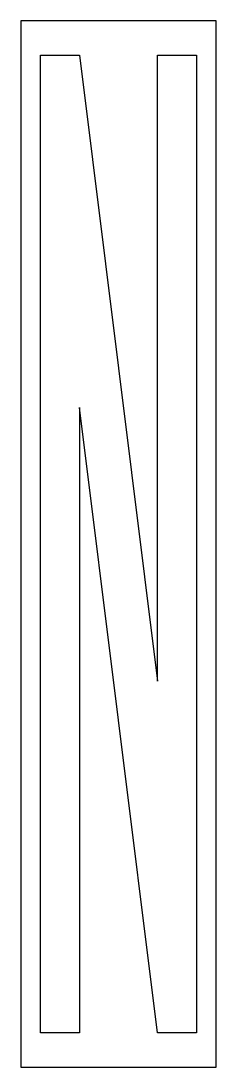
# Model space of a CAD drawing. Extents: x 0 to 20, y 0 to 107.
import ezdxf

# ---------------------------------------------------------------- set-up
doc = ezdxf.new("R2010")
doc.units = 0
doc.layers.add('CUT', color=7, linetype='Continuous')
doc.layers.add('OUTSIDE', color=1, linetype='Continuous')

msp = doc.modelspace()

# ---------------------------------------------------------------- linework, layer by layer
at = {"layer": 'CUT'}
msp.add_lwpolyline([(2, 103.495), (6.0025, 103.495), (14.0075, 39.455), (14.0075, 103.495), (18, 103.495), (18, 3.505), (14.0075, 3.505), (6.0025, 67.465), (6.0025, 3.505), (2, 3.505)], close=True, dxfattribs=at)
at = {"layer": 'OUTSIDE'}
msp.add_lwpolyline([(0, 0), (20, 0), (20, 107), (0, 107)], close=True, dxfattribs=at)

doc.saveas('drawing.dxf')
